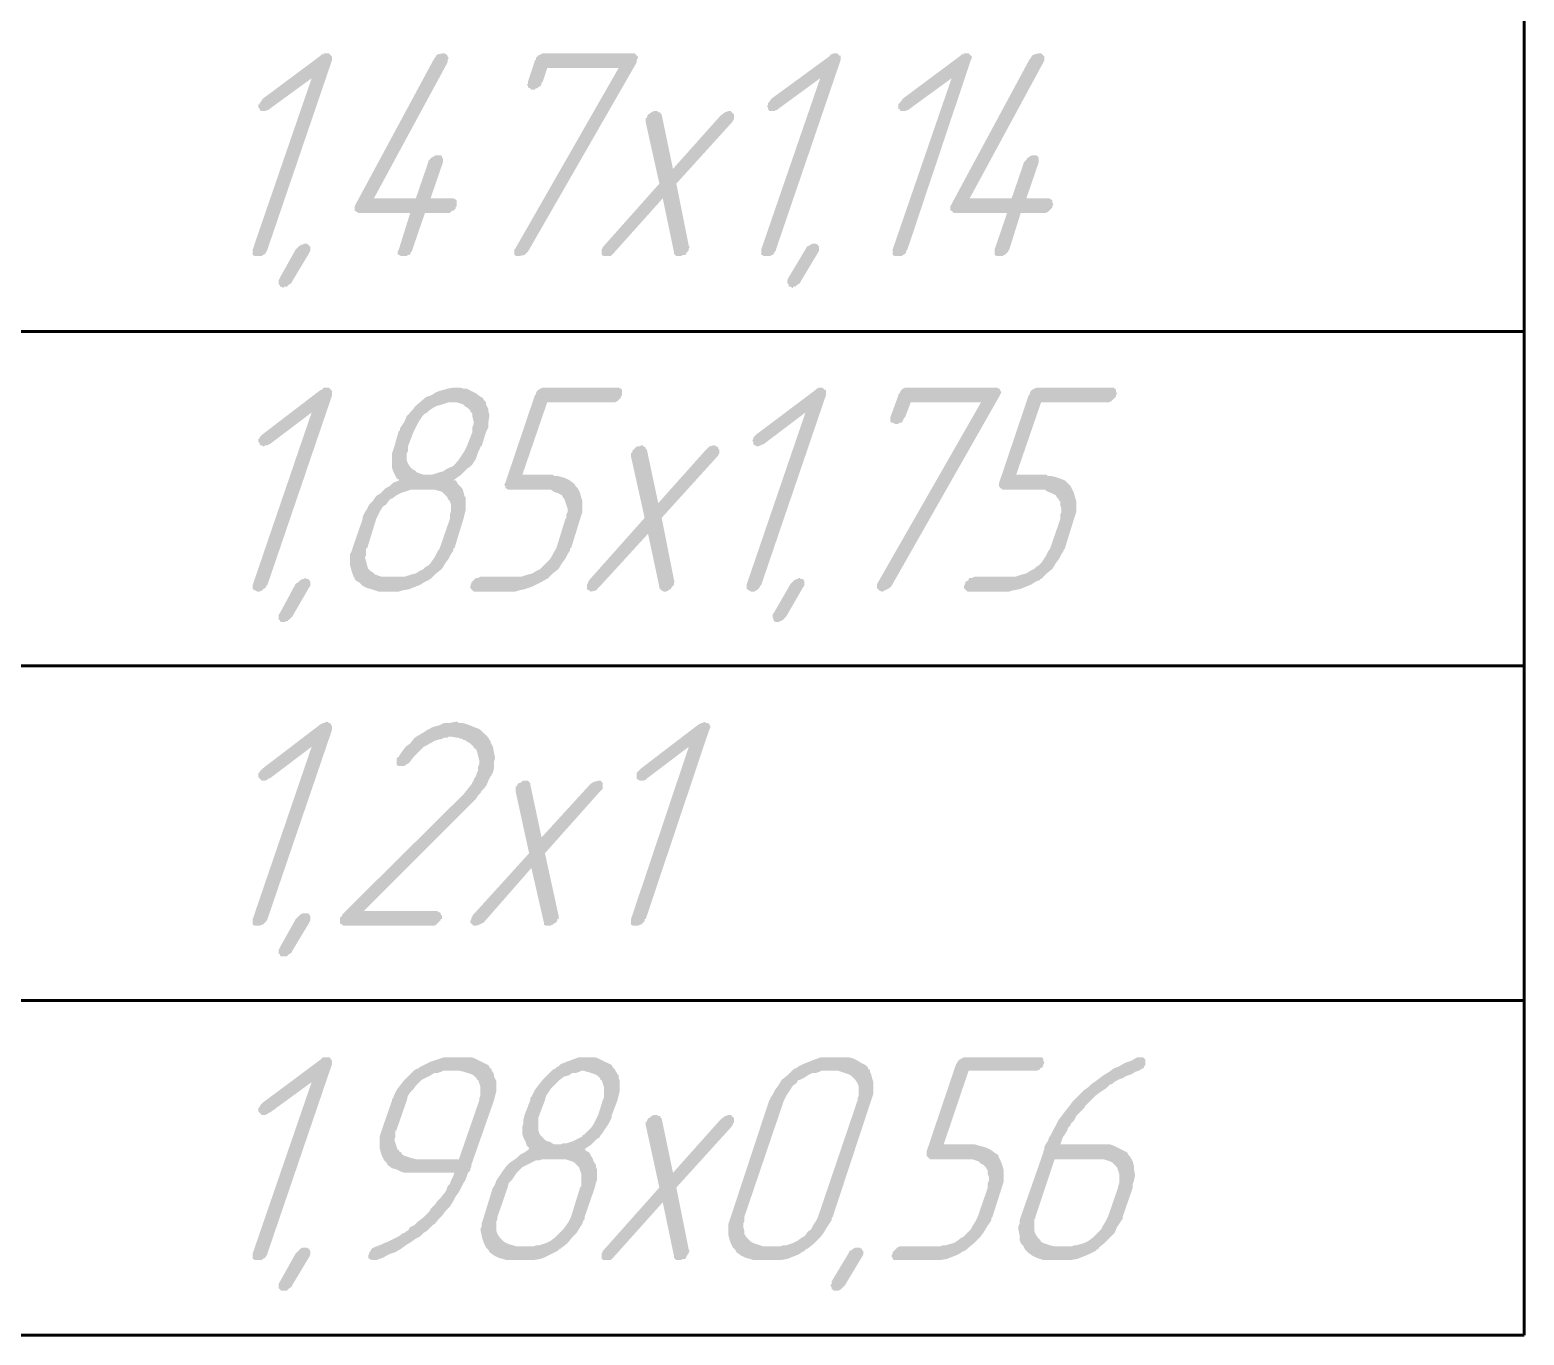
# Model space of a CAD drawing. Extents: x 260 to 1101, y 70 to 664.
# Drawn here: x 691.78 to 725.27, y 256.52 to 285.77 of the extents above; entities that cross this region are included whole.
import ezdxf

# ---------------------------------------------------------------- set-up
doc = ezdxf.new("R2010")
doc.units = 0
doc.header["$MEASUREMENT"] = 0
doc.layers.add('PDF _Геометрия', color=7, linetype='CONTINUOUS')
doc.layers.add('PDF _Сплошная заливка', color=7, linetype='CONTINUOUS')

msp = doc.modelspace()

# ---------------------------------------------------------------- hatches: boundary and pattern name
at = {"layer": 'PDF _Сплошная заливка', "transparency": 33554559}
for points in [[(698.474, 285.249), (698.499, 285.224), (698.525, 285.198), (698.525, 285.198), (698.55, 285.173), (698.55, 285.147), (698.55, 285.097), (697.103, 280.855), (697.103, 280.829), (697.077, 280.804), (697.052, 280.753), (697.001, 280.728), (697.001, 280.728), (696.976, 280.702), (696.925, 280.702), (696.874, 280.702), (696.874, 280.702), (696.874, 280.702), (696.823, 280.702), (696.773, 280.728), (696.773, 280.728), (696.773, 280.753), (696.773, 280.804), (696.773, 280.855), (698.093, 284.69), (697.153, 284.004), (697.128, 283.979), (697.103, 283.979), (697.052, 283.954), (697.026, 283.954), (697.001, 283.954), (696.976, 283.954), (696.95, 283.954), (696.925, 284.004), (696.925, 284.004), (696.899, 284.03), (696.899, 284.055), (696.899, 284.106), (696.925, 284.106), (696.925, 284.131), (696.95, 284.157), (697.001, 284.233), (698.296, 285.198), (698.321, 285.224), (698.347, 285.224), (698.372, 285.249), (698.423, 285.249), (698.448, 285.249)], [(701.064, 285.249), (701.114, 285.224), (701.14, 285.198), (701.14, 285.198), (701.14, 285.173), (701.165, 285.147), (701.14, 285.097), (701.14, 285.046), (699.489, 281.998), (700.429, 281.998), (700.708, 282.811), (700.708, 282.811), (700.708, 282.836), (700.734, 282.861), (700.784, 282.912), (700.784, 282.912), (700.784, 282.912), (700.835, 282.938), (700.861, 282.963), (700.911, 282.963), (700.937, 282.963), (700.937, 282.963), (700.987, 282.963), (701.013, 282.938), (701.013, 282.912), (701.038, 282.887), (701.038, 282.861), (701.038, 282.811), (700.759, 281.998), (701.241, 281.998), (701.267, 281.998), (701.318, 281.972), (701.343, 281.947), (701.343, 281.922), (701.343, 281.896), (701.343, 281.871), (701.343, 281.82), (701.343, 281.82), (701.318, 281.794), (701.318, 281.769), (701.267, 281.718), (701.241, 281.718), (701.216, 281.693), (701.191, 281.668), (701.14, 281.668), (700.632, 281.668), (700.353, 280.855), (700.353, 280.829), (700.327, 280.804), (700.302, 280.753), (700.277, 280.728), (700.251, 280.728), (700.226, 280.702), (700.2, 280.702), (700.15, 280.702), (700.124, 280.702), (700.124, 280.702), (700.099, 280.702), (700.048, 280.728), (700.048, 280.728), (700.023, 280.753), (700.023, 280.804), (700.048, 280.855), (700.302, 281.668), (699.159, 281.668), (699.134, 281.668), (699.109, 281.693), (699.058, 281.718), (699.058, 281.718), (699.058, 281.744), (699.058, 281.769), (699.058, 281.82), (699.083, 281.871), (700.835, 285.122), (700.835, 285.122), (700.861, 285.147), (700.886, 285.198), (700.911, 285.224), (701.038, 285.249), (701.038, 285.249)], [(705.329, 285.249), (705.355, 285.224), (705.38, 285.198), (705.38, 285.198), (705.406, 285.173), (705.406, 285.147), (705.38, 285.097), (705.38, 285.046), (702.943, 280.804), (702.943, 280.804), (702.943, 280.804), (702.917, 280.779), (702.866, 280.728), (702.739, 280.702), (702.739, 280.702), (702.714, 280.702), (702.689, 280.702), (702.638, 280.728), (702.638, 280.728), (702.638, 280.753), (702.638, 280.804), (702.638, 280.855), (702.663, 280.88), (704.974, 284.919), (703.374, 284.919), (703.273, 284.614), (703.247, 284.589), (703.247, 284.563), (703.222, 284.512), (703.171, 284.487), (703.146, 284.462), (703.12, 284.462), (703.095, 284.436), (703.044, 284.436), (703.044, 284.436), (703.019, 284.436), (702.993, 284.462), (702.943, 284.487), (702.943, 284.487), (702.943, 284.512), (702.917, 284.563), (702.943, 284.563), (702.943, 284.614), (703.095, 285.071), (703.095, 285.097), (703.12, 285.097), (703.12, 285.147), (703.146, 285.173), (703.171, 285.198), (703.222, 285.224), (703.273, 285.249), (703.323, 285.249), (705.279, 285.249)], [(709.874, 285.249), (709.9, 285.224), (709.925, 285.198), (709.951, 285.198), (709.951, 285.173), (709.951, 285.147), (709.951, 285.097), (708.503, 280.855), (708.503, 280.829), (708.478, 280.804), (708.452, 280.753), (708.427, 280.728), (708.402, 280.728), (708.376, 280.702), (708.351, 280.702), (708.275, 280.702), (708.275, 280.702), (708.275, 280.702), (708.224, 280.702), (708.199, 280.728), (708.173, 280.728), (708.173, 280.753), (708.173, 280.804), (708.173, 280.855), (709.493, 284.69), (708.554, 284.004), (708.529, 283.979), (708.503, 283.979), (708.478, 283.954), (708.427, 283.954), (708.402, 283.954), (708.376, 283.954), (708.351, 283.954), (708.326, 284.004), (708.326, 284.004), (708.326, 284.03), (708.3, 284.055), (708.326, 284.106), (708.326, 284.106), (708.326, 284.131), (708.351, 284.157), (708.402, 284.233), (709.722, 285.198), (709.722, 285.224), (709.747, 285.224), (709.798, 285.249), (709.824, 285.249), (709.849, 285.249)], [(712.82, 285.249), (712.845, 285.224), (712.87, 285.198), (712.87, 285.198), (712.896, 285.173), (712.896, 285.147), (712.87, 285.097), (711.449, 280.855), (711.423, 280.829), (711.423, 280.804), (711.398, 280.753), (711.347, 280.728), (711.347, 280.728), (711.322, 280.702), (711.271, 280.702), (711.22, 280.702), (711.22, 280.702), (711.195, 280.702), (711.169, 280.702), (711.119, 280.728), (711.119, 280.728), (711.119, 280.753), (711.119, 280.804), (711.119, 280.855), (712.439, 284.69), (711.499, 284.004), (711.474, 283.979), (711.449, 283.979), (711.398, 283.954), (711.347, 283.954), (711.347, 283.954), (711.322, 283.954), (711.296, 283.954), (711.271, 284.004), (711.245, 284.004), (711.245, 284.03), (711.245, 284.055), (711.245, 284.106), (711.245, 284.106), (711.271, 284.131), (711.296, 284.157), (711.347, 284.233), (712.642, 285.198), (712.667, 285.224), (712.693, 285.224), (712.718, 285.249), (712.769, 285.249), (712.794, 285.249)], [(714.445, 285.249), (714.47, 285.224), (714.496, 285.198), (714.496, 285.198), (714.521, 285.173), (714.521, 285.147), (714.521, 285.097), (714.496, 285.046), (712.845, 281.998), (713.785, 281.998), (714.064, 282.811), (714.064, 282.811), (714.089, 282.836), (714.115, 282.861), (714.14, 282.912), (714.14, 282.912), (714.165, 282.912), (714.191, 282.938), (714.242, 282.963), (714.267, 282.963), (714.292, 282.963), (714.318, 282.963), (714.343, 282.963), (714.369, 282.938), (714.394, 282.912), (714.394, 282.887), (714.394, 282.861), (714.394, 282.811), (714.115, 281.998), (714.623, 281.998), (714.623, 281.998), (714.673, 281.972), (714.699, 281.947), (714.699, 281.922), (714.699, 281.896), (714.724, 281.871), (714.699, 281.82), (714.699, 281.82), (714.699, 281.794), (714.673, 281.769), (714.623, 281.718), (714.623, 281.718), (714.597, 281.693), (714.546, 281.668), (714.496, 281.668), (713.988, 281.668), (713.734, 280.855), (713.708, 280.829), (713.708, 280.804), (713.658, 280.753), (713.632, 280.728), (713.607, 280.728), (713.581, 280.702), (713.556, 280.702), (713.505, 280.702), (713.505, 280.702), (713.48, 280.702), (713.455, 280.702), (713.404, 280.728), (713.404, 280.728), (713.404, 280.753), (713.404, 280.804), (713.404, 280.855), (713.683, 281.668), (712.515, 281.668), (712.49, 281.668), (712.464, 281.693), (712.439, 281.718), (712.413, 281.718), (712.413, 281.744), (712.413, 281.769), (712.413, 281.82), (712.439, 281.871), (714.191, 285.122), (714.191, 285.122), (714.216, 285.147), (714.242, 285.198), (714.292, 285.224), (714.394, 285.249), (714.419, 285.249)], [(707.488, 283.954), (707.513, 283.928), (707.538, 283.903), (707.538, 283.903), (707.564, 283.877), (707.564, 283.827), (707.564, 283.776), (707.564, 283.776), (707.538, 283.75), (707.538, 283.725), (707.513, 283.699), (706.269, 282.328), (706.548, 280.931), (706.548, 280.931), (706.573, 280.906), (706.548, 280.88), (706.548, 280.855), (706.548, 280.829), (706.523, 280.804), (706.497, 280.779), (706.472, 280.728), (706.447, 280.728), (706.421, 280.728), (706.37, 280.702), (706.32, 280.702), (706.32, 280.702), (706.269, 280.702), (706.243, 280.728), (706.218, 280.753), (706.218, 280.779), (705.964, 281.998), (704.872, 280.779), (704.796, 280.702), (704.695, 280.702), (704.695, 280.702), (704.669, 280.702), (704.644, 280.702), (704.593, 280.728), (704.593, 280.753), (704.593, 280.779), (704.593, 280.804), (704.593, 280.855), (704.593, 280.855), (704.618, 280.88), (704.618, 280.906), (704.644, 280.931), (705.888, 282.328), (705.583, 283.699), (705.583, 283.801), (705.609, 283.801), (705.609, 283.827), (705.634, 283.877), (705.685, 283.903), (705.685, 283.903), (705.71, 283.928), (705.761, 283.954), (705.812, 283.954), (705.837, 283.954), (705.863, 283.928), (705.913, 283.928), (705.913, 283.903), (705.939, 283.877), (706.193, 282.658), (707.259, 283.852), (707.361, 283.928), (707.437, 283.954), (707.462, 283.954)], [(697.991, 280.982), (698.017, 280.956), (698.042, 280.931), (698.042, 280.931), (698.067, 280.906), (698.067, 280.855), (698.067, 280.829), (698.067, 280.829), (698.067, 280.829), (698.042, 280.779), (697.661, 280.144), (697.636, 280.093), (697.585, 280.067), (697.56, 280.042), (697.56, 280.042), (697.534, 280.017), (697.483, 280.017), (697.458, 279.991), (697.458, 279.991), (697.407, 280.017), (697.382, 280.017), (697.382, 280.042), (697.357, 280.067), (697.357, 280.093), (697.357, 280.144), (697.357, 280.169), (697.357, 280.169), (697.382, 280.22), (697.737, 280.855), (697.788, 280.906), (697.814, 280.931), (697.839, 280.931), (697.839, 280.956), (697.89, 280.956), (697.915, 280.982), (697.941, 280.982), (697.941, 280.982)], [(709.392, 280.982), (709.443, 280.956), (709.443, 280.931), (709.468, 280.931), (709.468, 280.906), (709.468, 280.855), (709.468, 280.829), (709.468, 280.829), (709.468, 280.829), (709.443, 280.779), (709.062, 280.144), (709.036, 280.093), (708.986, 280.067), (708.96, 280.042), (708.96, 280.042), (708.935, 280.017), (708.884, 280.017), (708.884, 279.991), (708.859, 279.991), (708.833, 280.017), (708.783, 280.017), (708.783, 280.042), (708.783, 280.067), (708.757, 280.093), (708.757, 280.144), (708.757, 280.169), (708.757, 280.169), (708.783, 280.22), (709.163, 280.855), (709.189, 280.906), (709.214, 280.931), (709.24, 280.931), (709.265, 280.956), (709.29, 280.956), (709.316, 280.982), (709.341, 280.982), (709.367, 280.982)], [(698.474, 277.756), (698.499, 277.731), (698.525, 277.705), (698.525, 277.705), (698.55, 277.68), (698.55, 277.629), (698.55, 277.578), (697.103, 273.336), (697.103, 273.336), (697.077, 273.311), (697.052, 273.26), (697.001, 273.235), (697.001, 273.209), (696.976, 273.209), (696.925, 273.184), (696.874, 273.184), (696.874, 273.184), (696.874, 273.184), (696.823, 273.209), (696.773, 273.235), (696.773, 273.235), (696.773, 273.26), (696.773, 273.286), (696.773, 273.336), (698.093, 277.197), (697.153, 276.486), (697.128, 276.486), (697.103, 276.461), (697.052, 276.461), (697.026, 276.435), (697.001, 276.435), (696.976, 276.461), (696.95, 276.461), (696.925, 276.486), (696.925, 276.511), (696.899, 276.537), (696.899, 276.562), (696.899, 276.613), (696.925, 276.613), (696.925, 276.638), (696.95, 276.664), (697.001, 276.714), (698.296, 277.705), (698.321, 277.705), (698.347, 277.731), (698.372, 277.756), (698.423, 277.756), (698.448, 277.756)], [(704.974, 277.756), (705.025, 277.731), (705.05, 277.705), (705.05, 277.705), (705.05, 277.68), (705.05, 277.629), (705.05, 277.578), (705.05, 277.578), (705.025, 277.553), (705.025, 277.527), (704.974, 277.477), (704.974, 277.477), (704.948, 277.451), (704.898, 277.426), (704.847, 277.426), (703.374, 277.426), (702.816, 275.8), (703.501, 275.8), (703.527, 275.775), (703.603, 275.775), (703.704, 275.749), (703.78, 275.724), (703.882, 275.673), (703.984, 275.597), (704.009, 275.546), (704.06, 275.495), (704.06, 275.495), (704.085, 275.444), (704.111, 275.394), (704.136, 275.292), (704.161, 275.216), (704.161, 275.089), (704.161, 274.962), (704.136, 274.886), (704.111, 274.809), (703.907, 274.149), (703.907, 274.149), (703.882, 274.149), (703.882, 274.124), (703.882, 274.098), (703.831, 274.022), (703.78, 273.921), (703.704, 273.819), (703.628, 273.692), (703.501, 273.59), (703.374, 273.463), (703.374, 273.463), (703.349, 273.463), (703.323, 273.438), (703.298, 273.438), (703.273, 273.413), (703.222, 273.387), (703.12, 273.336), (703.019, 273.286), (702.866, 273.235), (702.739, 273.209), (702.663, 273.184), (702.587, 273.184), (701.749, 273.184), (701.724, 273.184), (701.698, 273.209), (701.673, 273.235), (701.673, 273.235), (701.648, 273.26), (701.648, 273.311), (701.673, 273.362), (701.673, 273.362), (701.673, 273.387), (701.698, 273.413), (701.724, 273.438), (701.749, 273.463), (701.775, 273.489), (701.825, 273.489), (701.876, 273.514), (702.739, 273.514), (702.79, 273.514), (702.866, 273.54), (702.943, 273.565), (703.044, 273.59), (703.12, 273.641), (703.222, 273.692), (703.247, 273.717), (703.273, 273.743), (703.298, 273.768), (703.349, 273.819), (703.425, 273.895), (703.476, 273.971), (703.527, 274.073), (703.577, 274.149), (703.78, 274.809), (703.806, 274.835), (703.806, 274.86), (703.806, 274.911), (703.831, 274.962), (703.831, 275.038), (703.806, 275.114), (703.78, 275.191), (703.755, 275.267), (703.755, 275.267), (703.73, 275.292), (703.704, 275.343), (703.654, 275.368), (703.603, 275.394), (703.527, 275.419), (703.45, 275.47), (703.349, 275.47), (702.511, 275.47), (702.486, 275.47), (702.46, 275.495), (702.435, 275.495), (702.435, 275.546), (702.409, 275.572), (702.435, 275.622), (703.095, 277.578), (703.095, 277.578), (703.12, 277.604), (703.12, 277.629), (703.146, 277.68), (703.171, 277.705), (703.222, 277.731), (703.273, 277.756), (703.323, 277.756)], [(709.544, 277.756), (709.57, 277.731), (709.595, 277.705), (709.62, 277.705), (709.62, 277.68), (709.62, 277.629), (709.62, 277.578), (708.173, 273.336), (708.173, 273.336), (708.148, 273.311), (708.122, 273.26), (708.097, 273.235), (708.072, 273.209), (708.046, 273.209), (708.021, 273.184), (707.945, 273.184), (707.945, 273.184), (707.945, 273.184), (707.894, 273.209), (707.868, 273.235), (707.843, 273.235), (707.843, 273.26), (707.843, 273.286), (707.843, 273.336), (709.163, 277.197), (708.224, 276.486), (708.199, 276.486), (708.173, 276.461), (708.148, 276.461), (708.097, 276.435), (708.072, 276.435), (708.046, 276.461), (708.021, 276.461), (707.995, 276.486), (707.995, 276.511), (707.995, 276.537), (707.97, 276.562), (707.995, 276.613), (707.995, 276.613), (707.995, 276.638), (708.021, 276.664), (708.072, 276.714), (709.392, 277.705), (709.392, 277.705), (709.417, 277.731), (709.468, 277.756), (709.493, 277.756), (709.519, 277.756)], [(713.455, 277.756), (713.505, 277.731), (713.531, 277.705), (713.531, 277.705), (713.531, 277.68), (713.556, 277.654), (713.531, 277.604), (713.505, 277.553), (711.093, 273.311), (711.093, 273.311), (711.068, 273.286), (711.042, 273.26), (710.992, 273.235), (710.89, 273.184), (710.89, 273.184), (710.865, 273.184), (710.814, 273.209), (710.788, 273.235), (710.788, 273.235), (710.763, 273.26), (710.763, 273.286), (710.763, 273.336), (710.788, 273.387), (713.099, 277.426), (711.525, 277.426), (711.398, 277.096), (711.398, 277.096), (711.372, 277.07), (711.347, 277.019), (711.322, 276.969), (711.296, 276.969), (711.271, 276.969), (711.245, 276.943), (711.195, 276.943), (711.169, 276.943), (711.169, 276.943), (711.119, 276.969), (711.093, 276.969), (711.068, 276.994), (711.068, 277.019), (711.068, 277.045), (711.068, 277.07), (711.068, 277.096), (711.245, 277.578), (711.245, 277.578), (711.245, 277.604), (711.271, 277.629), (711.296, 277.68), (711.322, 277.705), (711.347, 277.731), (711.398, 277.756), (711.449, 277.756), (713.429, 277.756)], [(716.07, 277.756), (716.095, 277.731), (716.121, 277.705), (716.121, 277.705), (716.121, 277.68), (716.146, 277.629), (716.121, 277.578), (716.121, 277.578), (716.121, 277.553), (716.095, 277.527), (716.044, 277.477), (716.044, 277.477), (716.019, 277.451), (715.968, 277.426), (715.917, 277.426), (714.445, 277.426), (713.886, 275.8), (714.572, 275.8), (714.597, 275.775), (714.673, 275.775), (714.775, 275.749), (714.851, 275.724), (714.978, 275.673), (715.054, 275.597), (715.105, 275.546), (715.13, 275.495), (715.13, 275.495), (715.156, 275.444), (715.181, 275.394), (715.207, 275.292), (715.232, 275.216), (715.232, 275.089), (715.232, 274.962), (715.207, 274.886), (715.181, 274.809), (714.978, 274.149), (714.978, 274.149), (714.978, 274.149), (714.953, 274.124), (714.953, 274.098), (714.902, 274.022), (714.851, 273.921), (714.775, 273.819), (714.699, 273.692), (714.572, 273.59), (714.445, 273.463), (714.445, 273.463), (714.419, 273.463), (714.419, 273.438), (714.394, 273.438), (714.343, 273.413), (714.292, 273.387), (714.216, 273.336), (714.089, 273.286), (713.962, 273.235), (713.81, 273.209), (713.734, 273.184), (713.658, 273.184), (712.845, 273.184), (712.794, 273.184), (712.769, 273.209), (712.744, 273.235), (712.744, 273.235), (712.718, 273.26), (712.718, 273.311), (712.744, 273.362), (712.744, 273.362), (712.744, 273.387), (712.769, 273.413), (712.82, 273.438), (712.82, 273.463), (712.845, 273.489), (712.896, 273.489), (712.947, 273.514), (713.81, 273.514), (713.861, 273.514), (713.937, 273.54), (714.013, 273.565), (714.115, 273.59), (714.191, 273.641), (714.292, 273.692), (714.318, 273.717), (714.343, 273.743), (714.394, 273.768), (714.445, 273.819), (714.496, 273.895), (714.546, 273.971), (714.597, 274.073), (714.648, 274.149), (714.876, 274.809), (714.876, 274.835), (714.876, 274.86), (714.876, 274.911), (714.902, 274.962), (714.902, 275.038), (714.876, 275.114), (714.876, 275.191), (714.826, 275.267), (714.826, 275.267), (714.8, 275.292), (714.775, 275.343), (714.724, 275.368), (714.673, 275.394), (714.597, 275.419), (714.521, 275.47), (714.445, 275.47), (713.581, 275.47), (713.581, 275.47), (713.556, 275.495), (713.531, 275.495), (713.505, 275.546), (713.505, 275.572), (713.505, 275.622), (714.165, 277.578), (714.165, 277.578), (714.191, 277.604), (714.191, 277.629), (714.216, 277.68), (714.242, 277.705), (714.292, 277.731), (714.343, 277.756), (714.394, 277.756), (716.044, 277.756)], [(707.158, 276.435), (707.183, 276.435), (707.208, 276.41), (707.208, 276.384), (707.234, 276.359), (707.234, 276.334), (707.234, 276.283), (707.234, 276.283), (707.208, 276.257), (707.208, 276.232), (707.183, 276.207), (705.939, 274.835), (706.218, 273.438), (706.218, 273.413), (706.243, 273.413), (706.218, 273.387), (706.218, 273.336), (706.218, 273.336), (706.193, 273.311), (706.167, 273.286), (706.142, 273.235), (706.117, 273.235), (706.091, 273.209), (706.04, 273.184), (705.989, 273.184), (705.989, 273.184), (705.939, 273.209), (705.913, 273.235), (705.888, 273.26), (705.888, 273.286), (705.634, 274.479), (704.542, 273.286), (704.466, 273.209), (704.364, 273.184), (704.364, 273.184), (704.339, 273.184), (704.314, 273.209), (704.263, 273.235), (704.263, 273.235), (704.263, 273.26), (704.263, 273.311), (704.263, 273.336), (704.263, 273.362), (704.288, 273.362), (704.288, 273.387), (704.314, 273.438), (705.558, 274.835), (705.253, 276.207), (705.253, 276.283), (705.279, 276.308), (705.279, 276.334), (705.304, 276.359), (705.355, 276.41), (705.355, 276.41), (705.38, 276.435), (705.431, 276.435), (705.482, 276.461), (705.507, 276.461), (705.532, 276.435), (705.583, 276.41), (705.583, 276.384), (705.609, 276.359), (705.863, 275.165), (706.929, 276.359), (707.005, 276.435), (707.107, 276.461), (707.132, 276.461)], [(697.991, 273.463), (698.017, 273.463), (698.042, 273.438), (698.042, 273.438), (698.067, 273.387), (698.067, 273.362), (698.067, 273.336), (698.067, 273.336), (698.067, 273.311), (698.042, 273.286), (697.661, 272.625), (697.636, 272.6), (697.585, 272.549), (697.56, 272.549), (697.56, 272.524), (697.534, 272.524), (697.483, 272.498), (697.458, 272.498), (697.458, 272.498), (697.407, 272.498), (697.382, 272.524), (697.382, 272.549), (697.357, 272.549), (697.357, 272.6), (697.357, 272.625), (697.357, 272.651), (697.357, 272.676), (697.382, 272.701), (697.737, 273.362), (697.788, 273.387), (697.814, 273.413), (697.839, 273.438), (697.839, 273.438), (697.89, 273.463), (697.915, 273.463), (697.941, 273.489), (697.941, 273.489)], [(709.062, 273.463), (709.113, 273.463), (709.113, 273.438), (709.138, 273.438), (709.138, 273.387), (709.138, 273.362), (709.138, 273.336), (709.138, 273.336), (709.138, 273.311), (709.113, 273.286), (708.732, 272.625), (708.706, 272.6), (708.656, 272.549), (708.63, 272.549), (708.63, 272.524), (708.605, 272.524), (708.554, 272.498), (708.554, 272.498), (708.529, 272.498), (708.503, 272.498), (708.452, 272.524), (708.452, 272.549), (708.452, 272.549), (708.427, 272.6), (708.427, 272.625), (708.427, 272.651), (708.427, 272.676), (708.452, 272.701), (708.833, 273.362), (708.859, 273.387), (708.884, 273.413), (708.91, 273.438), (708.91, 273.438), (708.96, 273.463), (708.986, 273.463), (709.011, 273.489), (709.036, 273.489)], [(698.474, 270.238), (698.499, 270.238), (698.525, 270.212), (698.525, 270.212), (698.55, 270.161), (698.55, 270.136), (698.55, 270.085), (697.103, 265.843), (697.103, 265.843), (697.077, 265.793), (697.052, 265.767), (697.001, 265.716), (697.001, 265.716), (696.976, 265.716), (696.925, 265.691), (696.874, 265.691), (696.874, 265.691), (696.874, 265.691), (696.823, 265.691), (696.773, 265.716), (696.773, 265.716), (696.773, 265.767), (696.773, 265.793), (696.773, 265.843), (698.093, 269.704), (697.153, 268.993), (697.128, 268.993), (697.103, 268.968), (697.052, 268.942), (697.026, 268.942), (697.001, 268.942), (696.976, 268.942), (696.95, 268.968), (696.925, 268.993), (696.925, 268.993), (696.899, 269.018), (696.899, 269.069), (696.899, 269.12), (696.925, 269.12), (696.925, 269.145), (696.95, 269.171), (697.001, 269.222), (698.296, 270.212), (698.321, 270.212), (698.347, 270.238), (698.372, 270.238), (698.423, 270.263), (698.448, 270.263)], [(701.394, 270.238), (701.419, 270.238), (701.47, 270.238), (701.571, 270.212), (701.698, 270.161), (701.825, 270.111), (701.876, 270.085), (701.927, 270.034), (701.978, 269.984), (702.029, 269.933), (702.029, 269.933), (702.054, 269.907), (702.054, 269.907), (702.079, 269.857), (702.105, 269.831), (702.105, 269.806), (702.155, 269.704), (702.181, 269.577), (702.206, 269.45), (702.181, 269.374), (702.181, 269.298), (702.181, 269.222), (702.155, 269.12), (702.155, 269.12), (702.13, 269.095), (702.13, 269.069), (702.105, 269.044), (702.079, 268.993), (702.054, 268.942), (702.003, 268.815), (701.978, 268.815), (701.978, 268.79), (701.952, 268.764), (701.902, 268.714), (701.876, 268.663), (701.825, 268.612), (701.775, 268.536), (701.698, 268.46), (699.261, 266.021), (700.911, 266.021), (700.937, 265.996), (700.962, 265.996), (700.987, 265.97), (700.987, 265.945), (701.013, 265.92), (701.013, 265.894), (701.013, 265.843), (700.987, 265.843), (700.987, 265.818), (700.962, 265.793), (700.911, 265.742), (700.911, 265.742), (700.886, 265.716), (700.835, 265.691), (700.784, 265.691), (698.829, 265.691), (698.804, 265.691), (698.778, 265.716), (698.728, 265.742), (698.728, 265.742), (698.728, 265.767), (698.728, 265.818), (698.728, 265.869), (698.728, 265.869), (698.753, 265.894), (698.778, 265.92), (698.778, 265.945), (701.495, 268.637), (701.597, 268.764), (701.698, 268.891), (701.698, 268.891), (701.698, 268.917), (701.724, 268.942), (701.724, 268.968), (701.775, 269.044), (701.8, 269.12), (701.8, 269.145), (701.825, 269.145), (701.825, 269.196), (701.825, 269.247), (701.851, 269.323), (701.851, 269.399), (701.825, 269.501), (701.8, 269.603), (701.775, 269.653), (701.724, 269.679), (701.724, 269.704), (701.724, 269.704), (701.698, 269.73), (701.673, 269.755), (701.648, 269.78), (701.597, 269.806), (701.521, 269.857), (701.495, 269.857), (701.495, 269.857), (701.47, 269.882), (701.419, 269.882), (701.394, 269.907), (701.343, 269.907), (701.216, 269.933), (701.165, 269.933), (701.14, 269.907), (701.064, 269.907), (701.013, 269.882), (700.911, 269.857), (700.835, 269.831), (700.759, 269.78), (700.734, 269.78), (700.708, 269.755), (700.657, 269.73), (700.607, 269.704), (700.53, 269.628), (700.454, 269.552), (700.378, 269.475), (700.302, 269.374), (700.277, 269.349), (700.277, 269.349), (700.251, 269.323), (700.2, 269.298), (700.2, 269.298), (700.175, 269.272), (700.15, 269.272), (700.124, 269.272), (700.099, 269.272), (700.073, 269.272), (700.048, 269.272), (699.997, 269.298), (699.997, 269.298), (699.997, 269.323), (699.997, 269.374), (699.997, 269.425), (700.023, 269.475), (700.048, 269.475), (700.048, 269.501), (700.048, 269.501), (700.073, 269.526), (700.124, 269.603), (700.2, 269.704), (700.302, 269.78), (700.403, 269.907), (700.53, 269.984), (700.657, 270.06), (700.657, 270.06), (700.683, 270.085), (700.683, 270.085), (700.708, 270.085), (700.784, 270.136), (700.861, 270.161), (700.962, 270.187), (701.064, 270.238), (701.191, 270.238), (701.318, 270.263), (701.368, 270.263)], [(706.929, 270.238), (706.98, 270.238), (707.005, 270.212), (707.005, 270.212), (707.031, 270.161), (707.031, 270.136), (707.005, 270.085), (705.583, 265.843), (705.558, 265.843), (705.558, 265.793), (705.532, 265.767), (705.482, 265.716), (705.482, 265.716), (705.456, 265.716), (705.406, 265.691), (705.355, 265.691), (705.355, 265.691), (705.329, 265.691), (705.304, 265.691), (705.253, 265.716), (705.253, 265.716), (705.253, 265.767), (705.253, 265.793), (705.253, 265.843), (706.548, 269.704), (705.609, 268.993), (705.609, 268.993), (705.583, 268.968), (705.532, 268.942), (705.482, 268.942), (705.482, 268.942), (705.456, 268.942), (705.406, 268.968), (705.38, 268.993), (705.38, 268.993), (705.38, 269.018), (705.38, 269.069), (705.38, 269.12), (705.38, 269.12), (705.406, 269.145), (705.431, 269.171), (705.482, 269.222), (706.777, 270.212), (706.802, 270.212), (706.827, 270.238), (706.853, 270.238), (706.904, 270.263), (706.904, 270.263)], [(704.542, 268.942), (704.568, 268.942), (704.618, 268.891), (704.618, 268.891), (704.618, 268.866), (704.618, 268.84), (704.618, 268.79), (704.618, 268.79), (704.618, 268.764), (704.593, 268.739), (704.568, 268.714), (703.323, 267.317), (703.628, 265.92), (703.628, 265.92), (703.628, 265.894), (703.628, 265.869), (703.628, 265.843), (703.603, 265.843), (703.603, 265.818), (703.577, 265.767), (703.527, 265.742), (703.501, 265.716), (703.476, 265.716), (703.45, 265.691), (703.4, 265.691), (703.374, 265.691), (703.349, 265.691), (703.298, 265.716), (703.298, 265.742), (703.298, 265.767), (703.019, 266.986), (701.952, 265.767), (701.851, 265.716), (701.775, 265.691), (701.749, 265.691), (701.724, 265.691), (701.698, 265.716), (701.673, 265.742), (701.673, 265.742), (701.648, 265.767), (701.648, 265.793), (701.673, 265.843), (701.673, 265.843), (701.673, 265.869), (701.698, 265.894), (701.698, 265.92), (702.968, 267.317), (702.663, 268.714), (702.663, 268.79), (702.663, 268.815), (702.689, 268.815), (702.714, 268.866), (702.739, 268.891), (702.765, 268.891), (702.79, 268.917), (702.841, 268.942), (702.892, 268.942), (702.892, 268.942), (702.943, 268.942), (702.968, 268.917), (702.993, 268.891), (702.993, 268.866), (703.247, 267.672), (704.339, 268.866), (704.415, 268.917), (704.517, 268.942), (704.517, 268.942)], [(697.991, 265.97), (698.017, 265.97), (698.042, 265.945), (698.042, 265.945), (698.067, 265.894), (698.067, 265.869), (698.067, 265.843), (698.067, 265.818), (698.067, 265.818), (698.042, 265.767), (697.661, 265.132), (697.636, 265.081), (697.585, 265.056), (697.56, 265.03), (697.56, 265.03), (697.534, 265.005), (697.483, 265.005), (697.458, 265.005), (697.458, 265.005), (697.407, 265.005), (697.382, 265.03), (697.382, 265.056), (697.357, 265.056), (697.357, 265.081), (697.357, 265.132), (697.357, 265.158), (697.357, 265.158), (697.382, 265.208), (697.737, 265.843), (697.788, 265.894), (697.814, 265.92), (697.839, 265.945), (697.839, 265.945), (697.89, 265.97), (697.915, 265.97), (697.941, 265.97), (697.941, 265.97)], [(698.474, 262.745), (698.499, 262.745), (698.525, 262.694), (698.525, 262.694), (698.55, 262.668), (698.55, 262.643), (698.55, 262.592), (697.103, 258.35), (697.103, 258.325), (697.077, 258.3), (697.052, 258.249), (697.001, 258.223), (697.001, 258.223), (696.976, 258.198), (696.925, 258.198), (696.874, 258.198), (696.874, 258.198), (696.874, 258.198), (696.823, 258.198), (696.773, 258.223), (696.773, 258.223), (696.773, 258.249), (696.773, 258.3), (696.773, 258.35), (698.093, 262.186), (697.153, 261.5), (697.128, 261.5), (697.103, 261.475), (697.052, 261.449), (697.026, 261.449), (697.001, 261.449), (696.976, 261.449), (696.95, 261.475), (696.925, 261.5), (696.925, 261.5), (696.899, 261.525), (696.899, 261.576), (696.899, 261.602), (696.925, 261.627), (696.925, 261.627), (696.95, 261.678), (697.001, 261.729), (698.296, 262.694), (698.321, 262.719), (698.347, 262.745), (698.372, 262.745), (698.423, 262.745), (698.448, 262.745)], [(714.445, 262.745), (714.47, 262.745), (714.496, 262.694), (714.496, 262.694), (714.496, 262.668), (714.521, 262.618), (714.496, 262.592), (714.496, 262.592), (714.496, 262.567), (714.47, 262.516), (714.419, 262.49), (714.419, 262.465), (714.394, 262.465), (714.343, 262.44), (714.292, 262.44), (712.82, 262.44), (712.261, 260.789), (712.947, 260.789), (712.972, 260.789), (713.048, 260.763), (713.15, 260.738), (713.226, 260.713), (713.328, 260.662), (713.429, 260.585), (713.48, 260.56), (713.505, 260.484), (713.505, 260.484), (713.531, 260.433), (713.556, 260.382), (713.581, 260.306), (713.607, 260.205), (713.607, 260.078), (713.607, 259.95), (713.581, 259.874), (713.556, 259.798), (713.353, 259.163), (713.353, 259.163), (713.328, 259.138), (713.328, 259.112), (713.328, 259.087), (713.277, 259.011), (713.226, 258.935), (713.15, 258.808), (713.074, 258.706), (712.947, 258.579), (712.82, 258.477), (712.82, 258.477), (712.794, 258.452), (712.794, 258.452), (712.769, 258.427), (712.718, 258.401), (712.667, 258.376), (712.591, 258.325), (712.464, 258.274), (712.337, 258.223), (712.185, 258.198), (712.109, 258.198), (712.033, 258.198), (711.22, 258.198), (711.169, 258.198), (711.144, 258.198), (711.119, 258.223), (711.119, 258.249), (711.093, 258.274), (711.093, 258.3), (711.119, 258.35), (711.119, 258.35), (711.119, 258.376), (711.144, 258.401), (711.195, 258.452), (711.195, 258.452), (711.22, 258.477), (711.271, 258.503), (711.322, 258.503), (712.185, 258.503), (712.236, 258.528), (712.312, 258.528), (712.388, 258.554), (712.49, 258.579), (712.566, 258.63), (712.667, 258.706), (712.693, 258.706), (712.718, 258.731), (712.769, 258.782), (712.82, 258.833), (712.87, 258.884), (712.921, 258.985), (712.972, 259.062), (713.023, 259.163), (713.251, 259.824), (713.251, 259.824), (713.251, 259.849), (713.251, 259.925), (713.277, 259.976), (713.277, 260.052), (713.251, 260.128), (713.251, 260.205), (713.201, 260.281), (713.201, 260.281), (713.175, 260.306), (713.15, 260.332), (713.099, 260.357), (713.048, 260.408), (712.972, 260.433), (712.896, 260.459), (712.82, 260.459), (711.956, 260.459), (711.956, 260.459), (711.931, 260.484), (711.906, 260.509), (711.88, 260.535), (711.88, 260.585), (711.88, 260.636), (712.54, 262.592), (712.54, 262.592), (712.566, 262.618), (712.566, 262.643), (712.591, 262.668), (712.617, 262.694), (712.667, 262.719), (712.718, 262.745), (712.769, 262.745), (714.419, 262.745)], [(707.488, 261.449), (707.513, 261.424), (707.538, 261.398), (707.538, 261.398), (707.564, 261.373), (707.564, 261.322), (707.564, 261.297), (707.564, 261.271), (707.538, 261.271), (707.538, 261.246), (707.513, 261.195), (706.269, 259.824), (706.548, 258.427), (706.548, 258.427), (706.573, 258.401), (706.548, 258.376), (706.548, 258.35), (706.548, 258.35), (706.523, 258.325), (706.497, 258.274), (706.472, 258.223), (706.447, 258.223), (706.421, 258.223), (706.37, 258.198), (706.32, 258.198), (706.32, 258.198), (706.269, 258.198), (706.243, 258.223), (706.218, 258.249), (706.218, 258.274), (705.964, 259.493), (704.872, 258.274), (704.796, 258.198), (704.695, 258.198), (704.695, 258.198), (704.669, 258.198), (704.644, 258.198), (704.593, 258.223), (704.593, 258.249), (704.593, 258.274), (704.593, 258.3), (704.593, 258.35), (704.593, 258.35), (704.618, 258.376), (704.618, 258.401), (704.644, 258.427), (705.888, 259.824), (705.583, 261.22), (705.583, 261.297), (705.609, 261.297), (705.609, 261.322), (705.634, 261.373), (705.685, 261.398), (705.685, 261.398), (705.71, 261.424), (705.761, 261.449), (705.812, 261.449), (705.837, 261.449), (705.863, 261.424), (705.913, 261.424), (705.913, 261.398), (705.939, 261.373), (706.193, 260.154), (707.259, 261.348), (707.361, 261.424), (707.437, 261.449), (707.462, 261.449)], [(697.991, 258.477), (698.017, 258.452), (698.042, 258.452), (698.042, 258.427), (698.067, 258.401), (698.067, 258.35), (698.067, 258.325), (698.067, 258.325), (698.067, 258.325), (698.042, 258.274), (697.661, 257.639), (697.636, 257.588), (697.585, 257.563), (697.56, 257.538), (697.56, 257.538), (697.534, 257.512), (697.483, 257.512), (697.458, 257.512), (697.458, 257.512), (697.407, 257.512), (697.382, 257.538), (697.382, 257.538), (697.357, 257.563), (697.357, 257.588), (697.357, 257.639), (697.357, 257.665), (697.357, 257.665), (697.382, 257.715), (697.737, 258.35), (697.788, 258.401), (697.814, 258.427), (697.839, 258.452), (697.839, 258.452), (697.89, 258.477), (697.915, 258.477), (697.941, 258.477), (697.941, 258.477)], [(710.382, 258.477), (710.408, 258.452), (710.433, 258.452), (710.433, 258.427), (710.458, 258.401), (710.458, 258.35), (710.458, 258.325), (710.458, 258.325), (710.458, 258.325), (710.433, 258.274), (710.052, 257.639), (710.001, 257.588), (709.976, 257.563), (709.951, 257.538), (709.951, 257.538), (709.9, 257.512), (709.874, 257.512), (709.849, 257.512), (709.849, 257.512), (709.798, 257.512), (709.773, 257.538), (709.747, 257.538), (709.747, 257.563), (709.747, 257.588), (709.722, 257.639), (709.747, 257.665), (709.747, 257.665), (709.747, 257.715), (710.128, 258.35), (710.154, 258.401), (710.204, 258.427), (710.23, 258.452), (710.23, 258.452), (710.281, 258.477), (710.306, 258.477), (710.331, 258.477), (710.331, 258.477)]]:
    msp.add_hatch(color=256, dxfattribs=at).paths.add_polyline_path(points)
h = msp.add_hatch(color=256, dxfattribs=at)
h.paths.add_polyline_path([(701.241, 277.426), (701.216, 277.426), (701.165, 277.426), (701.089, 277.4), (701.013, 277.375), (700.911, 277.349), (700.81, 277.299), (700.734, 277.248), (700.708, 277.223), (700.683, 277.197), (700.632, 277.172), (700.581, 277.121), (700.53, 277.045), (700.48, 276.969), (700.429, 276.867), (700.378, 276.765), (700.251, 276.435), (700.251, 276.435), (700.251, 276.41), (700.251, 276.334), (700.226, 276.283), (700.226, 276.207), (700.226, 276.13), (700.251, 276.054), (700.302, 275.978), (700.302, 275.978), (700.327, 275.953), (700.353, 275.927), (700.403, 275.902), (700.454, 275.851), (700.53, 275.826), (700.607, 275.8), (700.708, 275.8), (700.734, 275.8), (700.784, 275.8), (700.861, 275.826), (700.937, 275.851), (701.038, 275.876), (701.114, 275.927), (701.216, 275.978), (701.241, 275.978), (701.267, 276.003), (701.318, 276.054), (701.368, 276.105), (701.419, 276.181), (701.47, 276.257), (701.521, 276.334), (701.571, 276.435), (701.698, 276.765), (701.698, 276.791), (701.698, 276.816), (701.698, 276.867), (701.724, 276.943), (701.724, 276.994), (701.698, 277.096), (701.698, 277.172), (701.648, 277.223), (701.648, 277.248), (701.622, 277.273), (701.597, 277.299), (701.546, 277.324), (701.495, 277.375), (701.419, 277.4), (701.343, 277.426)], flags=0)
h.paths.add_polyline_path([(700.759, 275.47), (700.378, 275.47), (700.327, 275.47), (700.251, 275.444), (700.175, 275.419), (700.099, 275.394), (699.997, 275.343), (699.896, 275.267), (699.87, 275.267), (699.845, 275.241), (699.82, 275.216), (699.769, 275.14), (699.692, 275.089), (699.642, 275.013), (699.591, 274.911), (699.54, 274.809), (699.337, 274.149), (699.312, 274.149), (699.312, 274.124), (699.312, 274.073), (699.312, 273.997), (699.286, 273.946), (699.312, 273.87), (699.337, 273.768), (699.362, 273.692), (699.362, 273.692), (699.388, 273.667), (699.413, 273.641), (699.464, 273.616), (699.515, 273.565), (699.591, 273.54), (699.667, 273.514), (699.769, 273.514), (700.124, 273.514), (700.175, 273.514), (700.251, 273.54), (700.327, 273.565), (700.429, 273.59), (700.505, 273.641), (700.607, 273.692), (700.632, 273.717), (700.657, 273.743), (700.708, 273.768), (700.759, 273.819), (700.81, 273.895), (700.861, 273.971), (700.911, 274.073), (700.962, 274.149), (701.191, 274.809), (701.191, 274.835), (701.191, 274.86), (701.191, 274.911), (701.216, 274.987), (701.216, 275.038), (701.216, 275.14), (701.191, 275.216), (701.14, 275.267), (701.14, 275.292), (701.114, 275.318), (701.089, 275.343), (701.064, 275.368), (701.013, 275.419), (700.937, 275.444), (700.835, 275.47)], flags=0)
h.paths.add_polyline_path([(701.419, 277.756), (701.495, 277.731), (701.571, 277.731), (701.673, 277.68), (701.775, 277.629), (701.876, 277.553), (701.927, 277.527), (701.952, 277.477), (701.978, 277.451), (701.978, 277.451), (702.003, 277.426), (702.003, 277.375), (702.029, 277.324), (702.054, 277.273), (702.054, 277.223), (702.079, 277.146), (702.054, 276.969), (702.054, 276.867), (702.003, 276.765), (701.902, 276.435), (701.876, 276.435), (701.876, 276.41), (701.851, 276.359), (701.825, 276.308), (701.8, 276.232), (701.775, 276.156), (701.724, 276.079), (701.673, 276.003), (701.648, 276.003), (701.648, 275.978), (701.597, 275.953), (701.546, 275.902), (701.495, 275.851), (701.445, 275.8), (701.368, 275.749), (701.267, 275.673), (701.267, 275.673), (701.318, 275.673), (701.343, 275.648), (701.368, 275.597), (701.419, 275.546), (701.47, 275.495), (701.495, 275.419), (701.521, 275.318), (701.521, 275.318), (701.546, 275.292), (701.546, 275.241), (701.546, 275.165), (701.546, 275.089), (701.546, 275.013), (701.521, 274.911), (701.495, 274.809), (701.292, 274.149), (701.292, 274.149), (701.267, 274.149), (701.267, 274.124), (701.267, 274.098), (701.216, 274.022), (701.165, 273.921), (701.089, 273.819), (701.013, 273.692), (700.886, 273.59), (700.759, 273.463), (700.759, 273.463), (700.734, 273.463), (700.734, 273.438), (700.708, 273.438), (700.657, 273.413), (700.607, 273.387), (700.53, 273.336), (700.403, 273.286), (700.277, 273.235), (700.124, 273.209), (700.048, 273.184), (699.972, 273.184), (699.616, 273.184), (699.591, 273.184), (699.515, 273.209), (699.439, 273.235), (699.337, 273.26), (699.236, 273.311), (699.159, 273.387), (699.109, 273.413), (699.058, 273.463), (699.058, 273.463), (699.058, 273.489), (699.032, 273.514), (699.007, 273.59), (698.982, 273.667), (698.956, 273.768), (698.956, 273.895), (698.956, 273.946), (698.956, 274.022), (698.982, 274.073), (699.007, 274.149), (699.236, 274.809), (699.236, 274.835), (699.236, 274.86), (699.261, 274.911), (699.286, 274.962), (699.337, 275.038), (699.388, 275.14), (699.464, 275.216), (699.515, 275.292), (699.54, 275.318), (699.566, 275.343), (699.616, 275.368), (699.667, 275.419), (699.743, 275.495), (699.845, 275.546), (699.921, 275.622), (700.048, 275.673), (700.048, 275.699), (700.023, 275.699), (699.997, 275.724), (699.972, 275.775), (699.946, 275.826), (699.921, 275.876), (699.896, 275.953), (699.896, 276.003), (699.896, 276.029), (699.896, 276.054), (699.896, 276.079), (699.896, 276.156), (699.896, 276.207), (699.896, 276.283), (699.921, 276.359), (699.946, 276.435), (700.048, 276.791), (700.048, 276.791), (700.073, 276.791), (700.073, 276.816), (700.073, 276.842), (700.124, 276.918), (700.175, 276.994), (700.226, 277.121), (700.327, 277.223), (700.429, 277.349), (700.581, 277.477), (700.581, 277.477), (700.607, 277.502), (700.632, 277.527), (700.683, 277.553), (700.759, 277.578), (700.81, 277.604), (700.886, 277.654), (700.962, 277.68), (701.14, 277.731), (701.267, 277.756), (701.394, 277.756)], flags=0)
h = msp.add_hatch(color=256, dxfattribs=at)
h.paths.add_polyline_path([(701.419, 262.44), (701.038, 262.44), (700.987, 262.414), (700.911, 262.389), (700.835, 262.389), (700.759, 262.338), (700.657, 262.287), (700.556, 262.237), (700.556, 262.237), (700.53, 262.211), (700.48, 262.16), (700.429, 262.11), (700.378, 262.033), (700.302, 261.957), (700.251, 261.881), (700.226, 261.779), (699.997, 261.119), (699.972, 261.094), (699.972, 261.068), (699.972, 261.017), (699.972, 260.967), (699.946, 260.89), (699.972, 260.814), (699.997, 260.738), (700.023, 260.662), (700.048, 260.662), (700.048, 260.636), (700.099, 260.611), (700.124, 260.56), (700.175, 260.535), (700.251, 260.509), (700.327, 260.484), (700.429, 260.459), (701.394, 260.459), (701.851, 261.779), (701.851, 261.779), (701.851, 261.83), (701.876, 261.881), (701.876, 261.932), (701.876, 262.008), (701.876, 262.084), (701.851, 262.16), (701.825, 262.237), (701.8, 262.237), (701.8, 262.262), (701.775, 262.287), (701.724, 262.338), (701.673, 262.364), (701.597, 262.389), (701.521, 262.414)], flags=0)
h.paths.add_polyline_path([(701.597, 262.745), (701.673, 262.745), (701.749, 262.719), (701.851, 262.668), (701.952, 262.618), (702.054, 262.567), (702.079, 262.516), (702.13, 262.465), (702.13, 262.465), (702.13, 262.44), (702.155, 262.414), (702.181, 262.364), (702.181, 262.313), (702.206, 262.262), (702.232, 262.211), (702.232, 262.16), (702.232, 261.983), (702.206, 261.881), (702.181, 261.779), (701.673, 260.332), (701.673, 260.306), (701.673, 260.281), (701.648, 260.255), (701.648, 260.205), (701.597, 260.154), (701.571, 260.078), (701.546, 260.001), (701.495, 259.925), (701.445, 259.824), (701.394, 259.722), (701.318, 259.62), (701.267, 259.519), (701.191, 259.392), (701.089, 259.29), (701.013, 259.189), (700.911, 259.087), (700.911, 259.062), (700.886, 259.062), (700.861, 259.011), (700.81, 258.985), (700.759, 258.935), (700.683, 258.858), (700.607, 258.808), (700.53, 258.731), (700.429, 258.68), (700.327, 258.604), (700.2, 258.528), (700.099, 258.452), (699.972, 258.376), (699.82, 258.325), (699.692, 258.249), (699.54, 258.198), (699.489, 258.198), (699.464, 258.198), (699.464, 258.198), (699.439, 258.198), (699.388, 258.223), (699.362, 258.249), (699.362, 258.274), (699.362, 258.3), (699.388, 258.35), (699.388, 258.376), (699.388, 258.376), (699.413, 258.401), (699.439, 258.452), (699.439, 258.452), (699.464, 258.477), (699.489, 258.477), (699.54, 258.503), (699.54, 258.503), (699.566, 258.503), (699.591, 258.528), (699.616, 258.528), (699.667, 258.554), (699.718, 258.579), (699.794, 258.604), (699.845, 258.63), (699.997, 258.706), (700.048, 258.731), (700.15, 258.808), (700.175, 258.808), (700.2, 258.833), (700.251, 258.858), (700.302, 258.935), (700.403, 258.985), (700.48, 259.062), (700.581, 259.138), (700.708, 259.265), (700.708, 259.265), (700.734, 259.29), (700.759, 259.341), (700.81, 259.392), (700.861, 259.443), (700.911, 259.519), (700.987, 259.595), (701.064, 259.697), (701.064, 259.697), (701.089, 259.722), (701.114, 259.773), (701.14, 259.849), (701.191, 259.9), (701.216, 259.976), (701.267, 260.078), (701.292, 260.154), (700.277, 260.154), (700.251, 260.154), (700.175, 260.154), (700.099, 260.179), (699.997, 260.23), (699.896, 260.255), (699.794, 260.332), (699.769, 260.382), (699.718, 260.433), (699.718, 260.433), (699.718, 260.433), (699.692, 260.484), (699.667, 260.535), (699.642, 260.611), (699.616, 260.713), (699.616, 260.84), (699.616, 260.967), (699.642, 261.043), (699.667, 261.119), (699.896, 261.779), (699.896, 261.779), (699.896, 261.805), (699.896, 261.805), (699.921, 261.83), (699.946, 261.906), (699.997, 262.008), (700.073, 262.11), (700.175, 262.237), (700.277, 262.338), (700.403, 262.465), (700.403, 262.465), (700.429, 262.465), (700.454, 262.49), (700.48, 262.49), (700.505, 262.516), (700.556, 262.541), (700.657, 262.592), (700.759, 262.643), (700.911, 262.694), (701.064, 262.745), (701.114, 262.745), (701.571, 262.745)], flags=0)
h = msp.add_hatch(color=256, dxfattribs=at)
h.paths.add_polyline_path([(704.187, 262.44), (704.136, 262.44), (704.085, 262.414), (704.009, 262.389), (703.933, 262.389), (703.857, 262.338), (703.755, 262.313), (703.654, 262.237), (703.654, 262.237), (703.628, 262.211), (703.577, 262.16), (703.527, 262.11), (703.45, 262.033), (703.4, 261.957), (703.349, 261.881), (703.323, 261.779), (703.196, 261.449), (703.196, 261.424), (703.171, 261.398), (703.171, 261.348), (703.171, 261.271), (703.171, 261.22), (703.171, 261.119), (703.196, 261.043), (703.222, 260.992), (703.247, 260.967), (703.247, 260.967), (703.298, 260.916), (703.323, 260.89), (703.374, 260.865), (703.45, 260.84), (703.527, 260.789), (703.628, 260.789), (703.679, 260.789), (703.73, 260.814), (703.806, 260.814), (703.882, 260.84), (703.958, 260.865), (704.06, 260.916), (704.161, 260.967), (704.161, 260.992), (704.212, 261.017), (704.238, 261.043), (704.288, 261.094), (704.364, 261.17), (704.415, 261.246), (704.466, 261.348), (704.517, 261.449), (704.618, 261.779), (704.618, 261.779), (704.644, 261.83), (704.644, 261.881), (704.644, 261.932), (704.644, 262.008), (704.644, 262.084), (704.618, 262.16), (704.593, 262.237), (704.568, 262.237), (704.568, 262.262), (704.542, 262.287), (704.491, 262.338), (704.441, 262.364), (704.364, 262.389), (704.288, 262.414)], flags=0)
h.paths.add_polyline_path([(703.679, 260.459), (703.323, 260.459), (703.273, 260.459), (703.196, 260.433), (703.12, 260.433), (703.019, 260.382), (702.917, 260.332), (702.816, 260.281), (702.816, 260.281), (702.79, 260.255), (702.739, 260.205), (702.689, 260.154), (702.638, 260.078), (702.587, 260.001), (702.511, 259.925), (702.486, 259.824), (702.257, 259.163), (702.257, 259.138), (702.257, 259.112), (702.232, 259.062), (702.232, 259.011), (702.232, 258.935), (702.232, 258.858), (702.257, 258.782), (702.308, 258.706), (702.308, 258.706), (702.333, 258.68), (702.359, 258.655), (702.409, 258.604), (702.46, 258.579), (702.511, 258.554), (702.613, 258.528), (702.689, 258.503), (703.07, 258.503), (703.12, 258.528), (703.196, 258.528), (703.273, 258.554), (703.349, 258.579), (703.45, 258.63), (703.552, 258.706), (703.552, 258.706), (703.577, 258.731), (703.628, 258.782), (703.679, 258.833), (703.73, 258.884), (703.806, 258.985), (703.857, 259.062), (703.907, 259.163), (704.111, 259.824), (704.111, 259.824), (704.136, 259.849), (704.136, 259.925), (704.136, 259.976), (704.136, 260.052), (704.136, 260.128), (704.111, 260.205), (704.085, 260.281), (704.085, 260.281), (704.06, 260.306), (704.034, 260.332), (703.984, 260.382), (703.933, 260.408), (703.857, 260.433), (703.78, 260.459)], flags=0)
h.paths.add_polyline_path([(704.364, 262.745), (704.441, 262.745), (704.517, 262.719), (704.618, 262.668), (704.72, 262.618), (704.822, 262.567), (704.847, 262.516), (704.898, 262.465), (704.898, 262.465), (704.898, 262.44), (704.923, 262.414), (704.948, 262.364), (704.974, 262.338), (704.974, 262.287), (704.999, 262.211), (704.999, 262.16), (704.999, 261.983), (704.974, 261.881), (704.948, 261.779), (704.822, 261.449), (704.822, 261.424), (704.822, 261.398), (704.796, 261.348), (704.771, 261.297), (704.745, 261.246), (704.695, 261.17), (704.644, 261.094), (704.593, 261.017), (704.593, 261.017), (704.568, 260.992), (704.542, 260.941), (704.491, 260.916), (704.441, 260.865), (704.364, 260.789), (704.288, 260.738), (704.212, 260.687), (704.212, 260.687), (704.238, 260.662), (704.263, 260.636), (704.314, 260.611), (704.339, 260.56), (704.39, 260.484), (704.415, 260.408), (704.466, 260.332), (704.466, 260.306), (704.466, 260.281), (704.491, 260.23), (704.491, 260.179), (704.491, 260.103), (704.491, 260.001), (704.466, 259.925), (704.441, 259.824), (704.212, 259.163), (704.212, 259.163), (704.212, 259.138), (704.212, 259.112), (704.187, 259.087), (704.161, 259.011), (704.111, 258.935), (704.034, 258.808), (703.933, 258.706), (703.831, 258.579), (703.704, 258.477), (703.679, 258.477), (703.679, 258.452), (703.654, 258.452), (703.628, 258.427), (703.603, 258.401), (703.552, 258.376), (703.45, 258.325), (703.349, 258.274), (703.222, 258.223), (703.07, 258.198), (702.993, 258.198), (702.917, 258.198), (702.536, 258.198), (702.511, 258.198), (702.46, 258.198), (702.384, 258.223), (702.282, 258.249), (702.181, 258.3), (702.079, 258.376), (702.054, 258.427), (702.003, 258.477), (702.003, 258.477), (702.003, 258.477), (701.978, 258.528), (701.952, 258.579), (701.927, 258.655), (701.902, 258.757), (701.876, 258.884), (701.902, 258.96), (701.902, 259.011), (701.927, 259.087), (701.952, 259.163), (702.155, 259.824), (702.155, 259.824), (702.181, 259.849), (702.206, 259.9), (702.232, 259.976), (702.282, 260.052), (702.333, 260.128), (702.384, 260.205), (702.46, 260.306), (702.46, 260.306), (702.486, 260.332), (702.536, 260.382), (702.613, 260.433), (702.689, 260.484), (702.765, 260.56), (702.866, 260.611), (702.968, 260.687), (702.968, 260.687), (702.968, 260.713), (702.943, 260.738), (702.917, 260.763), (702.892, 260.84), (702.866, 260.89), (702.841, 260.941), (702.816, 261.017), (702.816, 261.017), (702.816, 261.043), (702.816, 261.094), (702.816, 261.144), (702.816, 261.195), (702.841, 261.271), (702.841, 261.348), (702.866, 261.449), (702.993, 261.779), (702.993, 261.779), (702.993, 261.805), (702.993, 261.83), (703.019, 261.855), (703.044, 261.906), (703.095, 262.008), (703.171, 262.11), (703.273, 262.237), (703.374, 262.338), (703.501, 262.465), (703.501, 262.465), (703.552, 262.49), (703.577, 262.516), (703.628, 262.541), (703.679, 262.592), (703.755, 262.618), (703.806, 262.643), (703.882, 262.668), (704.085, 262.745), (704.187, 262.745), (704.339, 262.745)], flags=0)
h = msp.add_hatch(color=256, dxfattribs=at)
h.paths.add_polyline_path([(709.9, 262.44), (709.519, 262.44), (709.468, 262.414), (709.392, 262.389), (709.316, 262.389), (709.214, 262.338), (709.138, 262.287), (709.036, 262.237), (709.011, 262.237), (708.986, 262.211), (708.96, 262.16), (708.884, 262.11), (708.833, 262.033), (708.783, 261.957), (708.732, 261.881), (708.681, 261.779), (707.792, 259.163), (707.792, 259.138), (707.792, 259.112), (707.792, 259.062), (707.767, 259.011), (707.767, 258.935), (707.792, 258.858), (707.792, 258.782), (707.843, 258.706), (707.843, 258.706), (707.868, 258.68), (707.894, 258.655), (707.945, 258.604), (707.995, 258.579), (708.072, 258.554), (708.148, 258.528), (708.224, 258.503), (708.605, 258.503), (708.656, 258.528), (708.732, 258.528), (708.808, 258.554), (708.884, 258.579), (708.986, 258.63), (709.087, 258.706), (709.087, 258.706), (709.138, 258.731), (709.163, 258.757), (709.214, 258.833), (709.29, 258.884), (709.341, 258.985), (709.392, 259.062), (709.443, 259.163), (710.331, 261.779), (710.331, 261.779), (710.331, 261.83), (710.357, 261.881), (710.357, 261.932), (710.357, 262.008), (710.357, 262.084), (710.331, 262.16), (710.281, 262.237), (710.281, 262.237), (710.255, 262.262), (710.23, 262.287), (710.179, 262.338), (710.128, 262.364), (710.052, 262.389), (709.976, 262.414)], flags=0)
h.paths.add_polyline_path([(710.052, 262.745), (710.128, 262.745), (710.23, 262.719), (710.331, 262.668), (710.408, 262.618), (710.509, 262.567), (710.56, 262.516), (710.585, 262.465), (710.611, 262.465), (710.611, 262.414), (710.636, 262.364), (710.661, 262.262), (710.687, 262.186), (710.687, 262.059), (710.687, 261.932), (710.661, 261.855), (710.636, 261.779), (709.773, 259.163), (709.773, 259.163), (709.747, 259.138), (709.747, 259.112), (709.747, 259.087), (709.697, 259.011), (709.646, 258.935), (709.57, 258.808), (709.493, 258.706), (709.367, 258.579), (709.24, 258.477), (709.24, 258.477), (709.214, 258.452), (709.189, 258.452), (709.163, 258.427), (709.138, 258.401), (709.087, 258.376), (709.011, 258.325), (708.884, 258.274), (708.757, 258.223), (708.605, 258.198), (708.529, 258.198), (708.452, 258.198), (708.097, 258.198), (708.072, 258.198), (707.995, 258.198), (707.919, 258.223), (707.818, 258.249), (707.716, 258.3), (707.615, 258.376), (707.589, 258.427), (707.538, 258.477), (707.538, 258.477), (707.538, 258.477), (707.513, 258.528), (707.488, 258.579), (707.462, 258.655), (707.437, 258.757), (707.437, 258.884), (707.437, 258.96), (707.437, 259.011), (707.462, 259.087), (707.488, 259.163), (708.351, 261.779), (708.351, 261.779), (708.376, 261.805), (708.376, 261.805), (708.376, 261.83), (708.427, 261.906), (708.478, 262.008), (708.554, 262.11), (708.63, 262.237), (708.757, 262.338), (708.884, 262.465), (708.884, 262.465), (708.884, 262.465), (708.91, 262.49), (708.935, 262.49), (708.986, 262.516), (709.011, 262.541), (709.113, 262.592), (709.24, 262.643), (709.367, 262.694), (709.519, 262.745), (709.595, 262.745), (710.027, 262.745)], flags=0)
h = msp.add_hatch(color=256, dxfattribs=at)
h.paths.add_polyline_path([(715.74, 260.459), (714.749, 260.459), (714.318, 259.163), (714.318, 259.138), (714.292, 259.112), (714.292, 259.062), (714.292, 259.011), (714.292, 258.935), (714.292, 258.858), (714.318, 258.782), (714.369, 258.706), (714.369, 258.706), (714.394, 258.68), (714.419, 258.655), (714.445, 258.604), (714.496, 258.579), (714.572, 258.554), (714.648, 258.528), (714.749, 258.503), (715.13, 258.503), (715.181, 258.528), (715.232, 258.528), (715.333, 258.554), (715.41, 258.579), (715.511, 258.63), (715.613, 258.706), (715.613, 258.706), (715.638, 258.731), (715.689, 258.782), (715.74, 258.833), (715.79, 258.884), (715.841, 258.985), (715.892, 259.062), (715.943, 259.163), (716.171, 259.824), (716.171, 259.824), (716.171, 259.849), (716.197, 259.925), (716.197, 259.976), (716.197, 260.052), (716.197, 260.128), (716.171, 260.205), (716.146, 260.281), (716.121, 260.281), (716.121, 260.306), (716.095, 260.332), (716.044, 260.382), (715.994, 260.408), (715.917, 260.433), (715.841, 260.459)], flags=0)
h.paths.add_polyline_path([(716.73, 262.745), (716.755, 262.719), (716.781, 262.694), (716.781, 262.694), (716.781, 262.668), (716.781, 262.618), (716.781, 262.567), (716.781, 262.567), (716.755, 262.541), (716.755, 262.516), (716.73, 262.49), (716.73, 262.49), (716.705, 262.49), (716.679, 262.465), (716.628, 262.44), (716.552, 262.414), (716.476, 262.364), (716.324, 262.313), (716.298, 262.287), (716.298, 262.287), (716.248, 262.262), (716.222, 262.262), (716.171, 262.237), (716.121, 262.211), (716.019, 262.135), (715.994, 262.135), (715.968, 262.11), (715.917, 262.059), (715.841, 262.008), (715.765, 261.957), (715.664, 261.881), (715.562, 261.779), (715.46, 261.678), (715.46, 261.678), (715.435, 261.652), (715.41, 261.602), (715.359, 261.551), (715.308, 261.5), (715.232, 261.424), (715.181, 261.322), (715.105, 261.246), (715.105, 261.22), (715.08, 261.195), (715.054, 261.17), (715.029, 261.094), (714.978, 261.017), (714.927, 260.941), (714.902, 260.865), (714.876, 260.789), (715.892, 260.789), (715.917, 260.789), (715.994, 260.789), (716.07, 260.763), (716.171, 260.713), (716.273, 260.662), (716.374, 260.611), (716.4, 260.56), (716.451, 260.509), (716.451, 260.484), (716.476, 260.459), (716.501, 260.408), (716.527, 260.306), (716.527, 260.23), (716.552, 260.103), (716.527, 259.976), (716.501, 259.9), (716.501, 259.824), (716.273, 259.163), (716.273, 259.163), (716.273, 259.138), (716.273, 259.112), (716.248, 259.087), (716.197, 259.011), (716.146, 258.935), (716.095, 258.808), (715.994, 258.706), (715.867, 258.579), (715.74, 258.477), (715.74, 258.477), (715.74, 258.452), (715.714, 258.452), (715.689, 258.427), (715.664, 258.401), (715.613, 258.376), (715.511, 258.325), (715.384, 258.274), (715.257, 258.223), (715.105, 258.198), (715.054, 258.198), (714.978, 258.198), (714.597, 258.198), (714.572, 258.198), (714.496, 258.198), (714.419, 258.223), (714.343, 258.249), (714.242, 258.3), (714.14, 258.376), (714.089, 258.427), (714.064, 258.477), (714.064, 258.477), (714.064, 258.477), (714.039, 258.528), (713.988, 258.579), (713.962, 258.655), (713.962, 258.757), (713.937, 258.884), (713.937, 258.96), (713.962, 259.011), (713.962, 259.087), (713.988, 259.163), (714.496, 260.611), (714.496, 260.611), (714.496, 260.636), (714.521, 260.687), (714.521, 260.738), (714.546, 260.789), (714.597, 260.865), (714.623, 260.941), (714.673, 261.017), (714.724, 261.119), (714.775, 261.22), (714.826, 261.322), (714.902, 261.424), (714.978, 261.525), (715.08, 261.652), (715.156, 261.754), (715.257, 261.855), (715.257, 261.855), (715.283, 261.881), (715.308, 261.906), (715.359, 261.957), (715.41, 262.008), (715.486, 262.059), (715.562, 262.135), (715.638, 262.186), (715.74, 262.262), (715.841, 262.338), (715.968, 262.414), (716.07, 262.49), (716.197, 262.541), (716.324, 262.618), (716.476, 262.668), (716.603, 262.745), (716.679, 262.745), (716.705, 262.745)], flags=0)

# ---------------------------------------------------------------- linework, layer by layer
at = {"layer": 'PDF _Геометрия', "lineweight": 60}
msp.add_lwpolyline([(725.273, 256.515), (658.297, 256.515), (658.297, 309.015), (725.273, 309.015)], close=True, dxfattribs=at)
for points in [[(658.297, 279.015), (725.273, 279.015)], [(658.297, 271.516), (725.273, 271.516)], [(658.297, 264.016), (725.273, 264.016)]]:
    msp.add_lwpolyline(points, dxfattribs=at)

doc.saveas('drawing.dxf')
